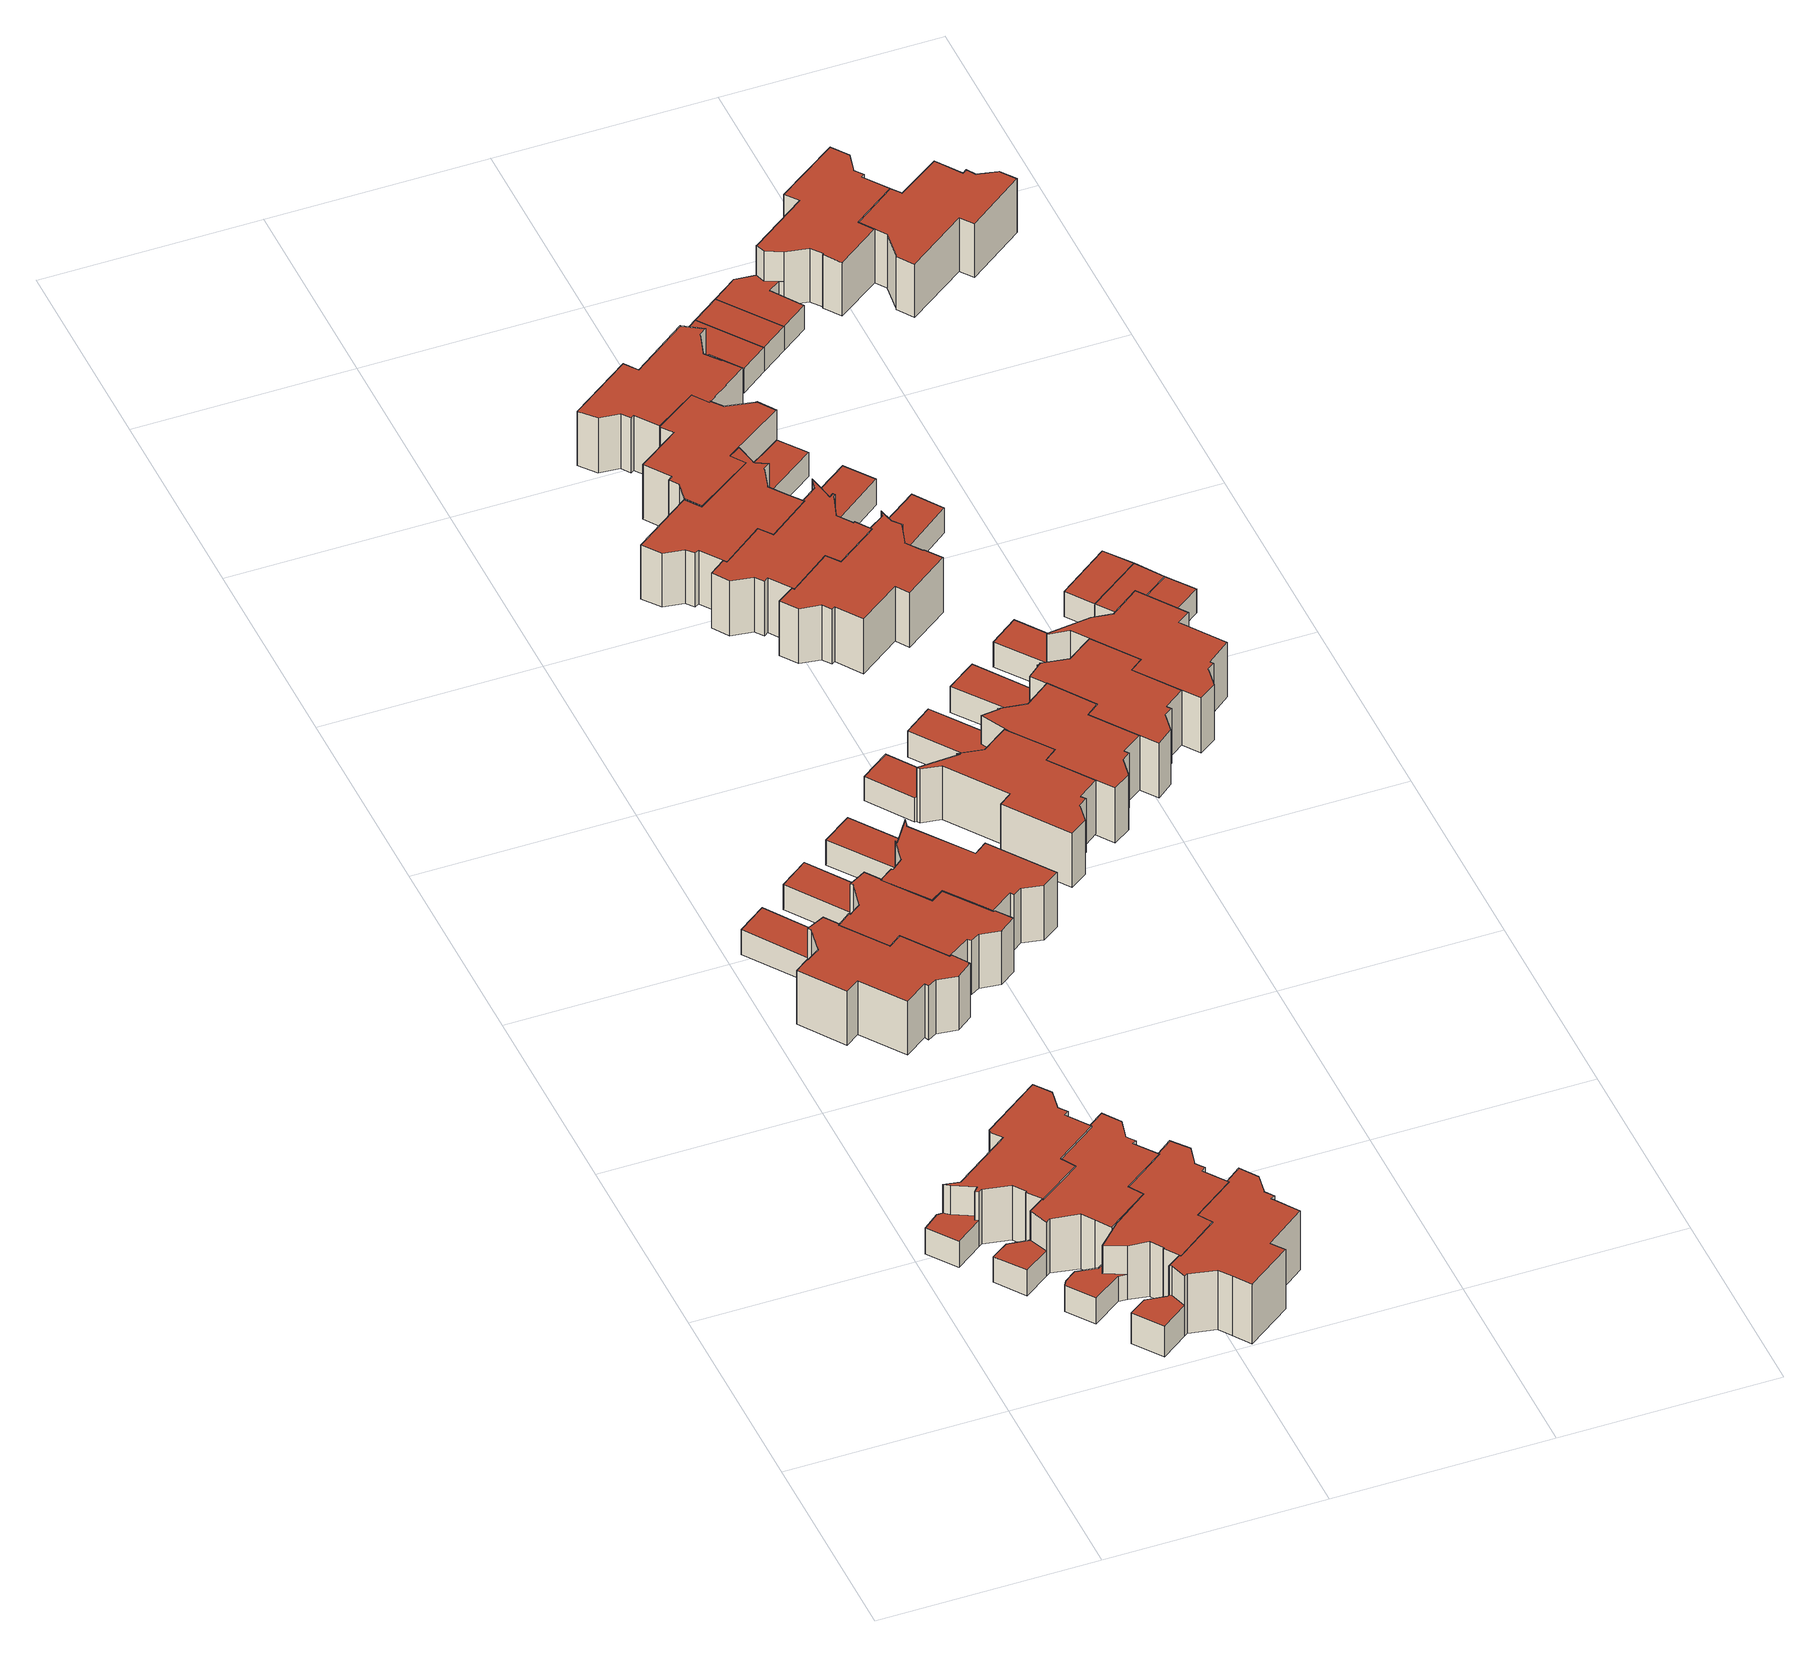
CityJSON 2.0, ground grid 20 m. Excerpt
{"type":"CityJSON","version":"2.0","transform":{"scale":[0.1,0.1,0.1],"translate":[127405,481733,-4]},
"CityObjects":{
"building1":{"type":"Building","attributes":{"b3_dak_type":"multiple horizontal","b3_h_dak_50p":2.95,"b3_h_dak_70p":2.96,"b3_h_dak_max":3.87,"b3_h_dak_min":-0.23,"b3_h_maaiveld":-2.85,"b3_kas_warenhuis":false,"b3_mutatie_ahn3_ahn4":false,"b3_reconstructie_onvolledig":false,"b3_rmse_lod12":1.06,"b3_rmse_lod13":0.112,"b3_rmse_lod22":0.112,"b3_val3dity_lod12":"[]","b3_val3dity_lod13":"[]","b3_val3dity_lod22":"[]","b3_volume_lod12":508.77,"b3_volume_lod13":480.36,"b3_volume_lod22":480.22,"geconstateerd":false,"oorspronkelijkbouwjaar":1978,"status":"Pand in gebruik"},"children":["building1-1"]},
"building1-1":{"type":"BuildingPart","parents":["building1"],"geometry":[{"type":"Solid","lod":"2.2","boundaries":[[[[0,1,2,3,4,5,6,7,8,9,10,11,12,13,14,15,16,17,18,19,20,21,22]],[[23,10,9,24]],[[25,26,16,15,27]],[[27,15,14,28]],[[29,6,5,30]],[[31,7,6,29]],[[28,14,13,32]],[[32,13,12,33]],[[33,12,11,34]],[[35,36,26,25]],[[34,11,10,23]],[[37,8,7,31]],[[24,9,8,37]],[[38,4,3,39]],[[30,5,4,38]],[[40,18,17,41]],[[42,21,20,43,44]],[[44,43,45,46]],[[47,19,18,40]],[[41,17,16,26]],[[43,20,19,47]],[[39,3,2,48]],[[49,0,22,50]],[[50,22,21,42]],[[48,2,1,51]],[[51,1,0,49]],[[52,53,36,35]],[[46,45,53,52]],[[53,45,43,47,40,41,26,36]],[[46,52,35,25,27,28,32,33,34,23,24,37,31,29,30,38,39,48,51,49,50,42,44]]]],"semantics":{"surfaces":[{"type":"GroundSurface"},{"type":"WallSurface","on_footprint_edge":true},{"type":"WallSurface","on_footprint_edge":false},{"type":"RoofSurface"}],"values":[[0,1,1,1,1,1,1,1,1,2,1,1,1,1,1,1,1,2,1,1,1,1,1,1,1,1,2,2,3,3]]}}]},
"building2":{"type":"Building","attributes":{"b3_dak_type":"multiple horizontal","b3_h_dak_50p":2.94,"b3_h_dak_70p":2.95,"b3_h_dak_max":3.86,"b3_h_dak_min":-0.25,"b3_h_maaiveld":-2.88,"b3_kas_warenhuis":false,"b3_mutatie_ahn3_ahn4":false,"b3_reconstructie_onvolledig":false,"b3_rmse_lod12":1.03,"b3_rmse_lod13":0.111,"b3_rmse_lod22":0.111,"b3_val3dity_lod12":"[]","b3_val3dity_lod13":"[]","b3_val3dity_lod22":"[]","b3_volume_lod12":493.29,"b3_volume_lod13":463.7,"b3_volume_lod22":463.24,"geconstateerd":false,"oorspronkelijkbouwjaar":1978,"status":"Pand in gebruik"},"children":["building2-1"]},
"building2-1":{"type":"BuildingPart","parents":["building2"],"geometry":[{"type":"Solid","lod":"2.2","boundaries":[[[[54,55,56,57,58,59,60,11,10,9,8,61,62,63,64,65,66,67,68,69,70,71,72,73]],[[74,69,68,75]],[[76,77,54,73,78]],[[78,73,72,79]],[[80,58,57,81]],[[82,65,64,83]],[[84,66,65,82]],[[79,72,71,85]],[[85,71,70,86]],[[86,70,69,74]],[[87,8,9,88]],[[89,61,8,87]],[[90,67,66,84]],[[75,68,67,90]],[[91,60,59,92,93]],[[94,62,61,89]],[[83,64,63,95]],[[95,63,62,94]],[[88,9,10,96]],[[96,10,11,97]],[[81,57,56,98]],[[98,56,55,99]],[[97,11,60,91]],[[92,59,58,80]],[[99,55,54,77]],[[93,92,77,76]],[[77,92,80,81,98,99]],[[93,76,78,79,85,86,74,75,90,84,82,83,95,94,89,87,88,96,97,91]]]],"semantics":{"surfaces":[{"type":"GroundSurface"},{"type":"WallSurface","on_footprint_edge":true},{"type":"WallSurface","on_footprint_edge":false},{"type":"RoofSurface"}],"values":[[0,1,1,1,1,1,1,1,1,1,1,1,1,1,1,1,1,1,1,1,1,1,1,1,1,2,3,3]]}}]},
"building3":{"type":"Building","attributes":{"b3_dak_type":"multiple horizontal","b3_h_dak_50p":2.94,"b3_h_dak_70p":2.96,"b3_h_dak_max":3.9,"b3_h_dak_min":-0.2,"b3_h_maaiveld":-2.87,"b3_kas_warenhuis":false,"b3_mutatie_ahn3_ahn4":false,"b3_reconstructie_onvolledig":false,"b3_rmse_lod12":1.04,"b3_rmse_lod13":0.114,"b3_rmse_lod22":0.113,"b3_val3dity_lod12":"[]","b3_val3dity_lod13":"[]","b3_val3dity_lod22":"[]","b3_volume_lod12":497.95,"b3_volume_lod13":465.53,"b3_volume_lod22":465.27,"geconstateerd":false,"oorspronkelijkbouwjaar":1978,"status":"Pand in gebruik"},"children":["building3-1"]},
"building3-1":{"type":"BuildingPart","parents":["building3"],"geometry":[{"type":"Solid","lod":"2.2","boundaries":[[[[100,101,102,103,104,105,106,107,108,109,110,111,112,113,114,115,116,117,118,119,120,70,121,69,68,67]],[[122,108,107,123]],[[124,125,113,112,126]],[[127,119,118,128]],[[129,104,103,130]],[[131,105,104,129]],[[126,112,111,132]],[[132,111,110,133]],[[133,110,109,134]],[[134,109,108,122]],[[130,103,102,135]],[[136,106,105,131]],[[123,107,106,136]],[[137,120,119,127]],[[138,70,120,137]],[[139,101,100,140]],[[140,100,67,90]],[[135,102,101,139]],[[90,67,68,141]],[[141,68,69,142]],[[142,69,121,143,144]],[[128,118,117,145]],[[143,121,70,138]],[[144,143,146,147]],[[147,146,125,124]],[[148,116,115,149]],[[145,117,116,148]],[[149,115,114,150]],[[150,114,113,125]],[[147,124,126,132,133,134,122,123,136,131,129,130,135,139,140,90,141,142,144]],[[150,125,146,143,138,137,127,128,145,148,149]]]],"semantics":{"surfaces":[{"type":"GroundSurface"},{"type":"WallSurface","on_footprint_edge":true},{"type":"WallSurface","on_footprint_edge":false},{"type":"RoofSurface"}],"values":[[0,1,1,1,1,1,1,1,1,1,1,1,1,1,1,1,1,1,1,1,1,1,1,2,2,1,1,1,1,3,3]]}}]},
"building4":{"type":"Building","attributes":{"b3_dak_type":"multiple horizontal","b3_h_dak_50p":3.01,"b3_h_dak_70p":3.02,"b3_h_dak_max":3.23,"b3_h_dak_min":-0.16,"b3_h_maaiveld":-3.36,"b3_kas_warenhuis":false,"b3_mutatie_ahn3_ahn4":false,"b3_reconstructie_onvolledig":false,"b3_rmse_lod12":1.03,"b3_rmse_lod13":0.0309,"b3_rmse_lod22":0.0296,"b3_val3dity_lod12":"[]","b3_val3dity_lod13":"[]","b3_val3dity_lod22":"[]","b3_volume_lod12":557.04,"b3_volume_lod13":526.97,"b3_volume_lod22":526.44,"geconstateerd":false,"oorspronkelijkbouwjaar":1978,"status":"Pand in gebruik"},"children":["building4-1"]},
"building4-1":{"type":"BuildingPart","parents":["building4"],"geometry":[{"type":"Solid","lod":"2.2","boundaries":[[[[151,152,153,154,155,156,157,158,159,160,161,162,163,164,165,166,167,168,169,170,171,172,173,174]],[[175,176,172,171,177]],[[177,171,170,178]],[[179,152,151,180]],[[181,163,162,182]],[[183,164,163,181]],[[178,170,169,184]],[[184,169,168,185]],[[186,167,166,187]],[[185,168,167,186]],[[182,162,161,188]],[[189,165,164,183]],[[187,166,165,189]],[[190,154,153,191,192]],[[193,160,159,194]],[[194,159,158,136]],[[188,161,160,193]],[[136,158,157,123]],[[123,157,156,122]],[[122,156,155,134]],[[180,151,174,195]],[[195,174,173,196]],[[134,155,154,190]],[[191,153,152,179]],[[192,191,197,198]],[[196,173,172,176]],[[198,197,176,175]],[[198,175,177,178,184,185,186,187,189,183,181,182,188,193,194,136,123,122,134,190,192]],[[176,197,191,179,180,195,196]]]],"semantics":{"surfaces":[{"type":"GroundSurface"},{"type":"WallSurface","on_footprint_edge":true},{"type":"WallSurface","on_footprint_edge":false},{"type":"RoofSurface"}],"values":[[0,1,1,1,1,1,1,1,1,1,1,1,1,1,1,1,1,1,1,1,1,1,1,1,2,1,2,3,3]]}}]},
"building5":{"type":"Building","attributes":{"b3_dak_type":"multiple horizontal","b3_h_dak_50p":2.96,"b3_h_dak_70p":2.98,"b3_h_dak_max":3.89,"b3_h_dak_min":-0.31,"b3_h_maaiveld":-2.83,"b3_kas_warenhuis":false,"b3_mutatie_ahn3_ahn4":false,"b3_reconstructie_onvolledig":false,"b3_rmse_lod12":1.5,"b3_rmse_lod13":0.111,"b3_rmse_lod22":0.111,"b3_val3dity_lod12":"[]","b3_val3dity_lod13":"[]","b3_val3dity_lod22":"[]","b3_volume_lod12":550.15,"b3_volume_lod13":486.64,"b3_volume_lod22":485.72,"geconstateerd":false,"oorspronkelijkbouwjaar":1978,"status":"Pand in gebruik"},"children":["building5-1"]},
"building5-1":{"type":"BuildingPart","parents":["building5"],"geometry":[{"type":"Solid","lod":"2.2","boundaries":[[[[199,200,201,202,203,204,205,206,207,208,209,210,211,212,213,214,215,216,217,218,219,220,221,222,223,224,225]],[[226,200,199,227]],[[228,201,200,226]],[[229,230,210,209,231]],[[231,209,208,232]],[[233,213,212,234]],[[234,212,211,235]],[[236,204,203,237]],[[232,208,207,238]],[[238,207,206,239]],[[239,206,205,240]],[[240,205,204,236]],[[227,199,225,241]],[[242,202,201,228]],[[237,203,202,242]],[[243,216,215,244,245]],[[241,225,224,246]],[[246,224,223,247]],[[248,222,221,249]],[[250,220,219,251]],[[251,219,218,252]],[[249,221,220,250]],[[252,218,217,253]],[[254,214,213,233]],[[253,217,216,243]],[[244,215,214,254]],[[235,211,210,230]],[[247,223,222,248]],[[245,244,230,229]],[[230,244,254,233,234,235]],[[245,229,231,232,238,239,240,236,237,242,228,226,227,241,246,247,248,249,250,251,252,253,243]]]],"semantics":{"surfaces":[{"type":"GroundSurface"},{"type":"WallSurface","on_footprint_edge":true},{"type":"WallSurface","on_footprint_edge":false},{"type":"RoofSurface"}],"values":[[0,1,1,1,1,1,1,1,1,1,1,1,1,1,1,1,1,1,1,1,1,1,1,1,1,1,1,1,2,3,3]]}}]},
"building6":{"type":"Building","attributes":{"b3_dak_type":"multiple horizontal","b3_h_dak_50p":2.97,"b3_h_dak_70p":2.99,"b3_h_dak_max":3.93,"b3_h_dak_min":-0.15,"b3_h_maaiveld":-2.81,"b3_kas_warenhuis":false,"b3_mutatie_ahn3_ahn4":false,"b3_reconstructie_onvolledig":false,"b3_rmse_lod12":1.39,"b3_rmse_lod13":0.11,"b3_rmse_lod22":0.109,"b3_val3dity_lod12":"[]","b3_val3dity_lod13":"[]","b3_val3dity_lod22":"[]","b3_volume_lod12":549.54,"b3_volume_lod13":488.63,"b3_volume_lod22":487.69,"geconstateerd":false,"oorspronkelijkbouwjaar":1978,"status":"Pand in gebruik"},"children":["building6-1"]},
"building6-1":{"type":"BuildingPart","parents":["building6"],"geometry":[{"type":"Solid","lod":"2.2","boundaries":[[[[255,256,257,258,259,260,261,262,263,264,265,266,220,219,218,217,267,268,269,270,271,272,273,274,275]],[[276,265,264,277]],[[278,266,265,276]],[[279,280,271,270,281]],[[281,270,269,282]],[[283,274,273,284]],[[284,273,272,285]],[[252,218,219,251]],[[282,269,268,286]],[[286,268,267,287]],[[287,267,217,253]],[[253,217,218,252]],[[277,264,263,288]],[[250,220,266,278]],[[251,219,220,250]],[[289,262,261,290]],[[290,261,260,291]],[[288,263,262,289]],[[291,260,259,292]],[[292,259,258,293]],[[293,258,257,294]],[[295,275,274,283]],[[285,272,271,280]],[[296,256,255,297,298]],[[294,257,256,296]],[[297,255,275,295]],[[298,297,280,279]],[[280,297,295,283,284,285]],[[298,279,281,282,286,287,253,252,251,250,278,276,277,288,289,290,291,292,293,294,296]]]],"semantics":{"surfaces":[{"type":"GroundSurface"},{"type":"WallSurface","on_footprint_edge":true},{"type":"WallSurface","on_footprint_edge":false},{"type":"RoofSurface"}],"values":[[0,1,1,1,1,1,1,1,1,1,1,1,1,1,1,1,1,1,1,1,1,1,1,1,1,1,2,3,3]]}}]},
"building7":{"type":"Building","attributes":{"b3_dak_type":"multiple horizontal","b3_h_dak_50p":3.01,"b3_h_dak_70p":3.06,"b3_h_dak_max":3.98,"b3_h_dak_min":-0.26,"b3_h_maaiveld":-2.8,"b3_kas_warenhuis":false,"b3_mutatie_ahn3_ahn4":false,"b3_reconstructie_onvolledig":false,"b3_rmse_lod12":1.43,"b3_rmse_lod13":0.128,"b3_rmse_lod22":0.124,"b3_val3dity_lod12":"[]","b3_val3dity_lod13":"[]","b3_val3dity_lod22":"[]","b3_volume_lod12":576.43,"b3_volume_lod13":513.36,"b3_volume_lod22":509.9,"geconstateerd":false,"oorspronkelijkbouwjaar":1978,"status":"Pand in gebruik"},"children":["building7-1"]},
"building7-1":{"type":"BuildingPart","parents":["building7"],"geometry":[{"type":"Solid","lod":"2.2","boundaries":[[[[299,300,301,302,303,304,305,260,259,258,257,306,307,308,309,310,311,312,313,314,315]],[[316,304,303,317]],[[318,305,304,316]],[[319,320,309,308,321]],[[322,313,312,323]],[[323,312,311,324]],[[325,258,259,326]],[[321,308,307,327]],[[327,307,306,328]],[[328,306,257,294]],[[294,257,258,325]],[[329,300,299,330]],[[331,260,305,318]],[[326,259,260,331]],[[332,302,301,333]],[[317,303,302,332]],[[333,301,300,329]],[[330,299,315,334]],[[335,310,309,320]],[[336,337,320,319]],[[338,314,313,322]],[[324,311,310,335]],[[334,315,314,338,339]],[[339,338,337,336]],[[337,338,322,323,324,335,320]],[[339,336,319,321,327,328,294,325,326,331,318,316,317,332,333,329,330,334]]]],"semantics":{"surfaces":[{"type":"GroundSurface"},{"type":"WallSurface","on_footprint_edge":true},{"type":"WallSurface","on_footprint_edge":false},{"type":"RoofSurface"}],"values":[[0,1,1,1,1,1,1,1,1,1,1,1,1,1,1,1,1,1,1,2,1,1,1,2,3,3]]}}]},
"building8":{"type":"Building","attributes":{"b3_dak_type":"multiple horizontal","b3_h_dak_50p":2.97,"b3_h_dak_70p":2.99,"b3_h_dak_max":4.14,"b3_h_dak_min":-0.32,"b3_h_maaiveld":-2.81,"b3_kas_warenhuis":false,"b3_mutatie_ahn3_ahn4":false,"b3_reconstructie_onvolledig":false,"b3_rmse_lod12":1.45,"b3_rmse_lod13":0.0956,"b3_rmse_lod22":0.0963,"b3_val3dity_lod12":"[]","b3_val3dity_lod13":"[]","b3_val3dity_lod22":"[]","b3_volume_lod12":552.78,"b3_volume_lod13":492.16,"b3_volume_lod22":491.53,"geconstateerd":false,"oorspronkelijkbouwjaar":1978,"status":"Pand in gebruik"},"children":["building8-1"]},
"building8-1":{"type":"BuildingPart","parents":["building8"],"geometry":[{"type":"Solid","lod":"2.2","boundaries":[[[[340,341,342,343,344,345,346,347,348,349,350,351,352,353,354,355,356,357,358,359]],[[360,341,340,361]],[[361,340,359,362]],[[362,359,358,363]],[[363,358,357,364,365]],[[366,355,354,367]],[[368,353,352,369]],[[367,354,353,368]],[[364,357,356,370]],[[365,364,371,372]],[[373,350,349,374]],[[374,349,348,375]],[[376,346,345,377]],[[378,347,346,376]],[[375,348,347,378]],[[379,344,343,380]],[[377,345,344,379]],[[381,342,341,360]],[[380,343,342,381]],[[370,356,355,366]],[[382,369,352,351,383]],[[383,351,350,373]],[[372,371,369,382]],[[369,371,364,370,366,367,368]],[[372,382,383,373,374,375,378,376,377,379,380,381,360,361,362,363,365]]]],"semantics":{"surfaces":[{"type":"GroundSurface"},{"type":"WallSurface","on_footprint_edge":true},{"type":"WallSurface","on_footprint_edge":false},{"type":"RoofSurface"}],"values":[[0,1,1,1,1,1,1,1,1,2,1,1,1,1,1,1,1,1,1,1,1,1,2,3,3]]}}]},
"building9":{"type":"Building","attributes":{"b3_dak_type":"multiple horizontal","b3_h_dak_50p":2.97,"b3_h_dak_70p":2.99,"b3_h_dak_max":4,"b3_h_dak_min":-0.34,"b3_h_maaiveld":-2.84,"b3_kas_warenhuis":false,"b3_mutatie_ahn3_ahn4":false,"b3_reconstructie_onvolledig":false,"b3_rmse_lod12":1.43,"b3_rmse_lod13":0.118,"b3_rmse_lod22":0.118,"b3_val3dity_lod12":"[]","b3_val3dity_lod13":"[]","b3_val3dity_lod22":"[]","b3_volume_lod12":568.82,"b3_volume_lod13":509.53,"b3_volume_lod22":509.28,"geconstateerd":false,"oorspronkelijkbouwjaar":1978,"status":"Pand in gebruik"},"children":["building9-1"]},
"building9-1":{"type":"BuildingPart","parents":["building9"],"geometry":[{"type":"Solid","lod":"2.2","boundaries":[[[[384,385,386,387,388,389,390,391,392,393,394,395,396,397,398,399,400,401,402,403]],[[404,385,384,405]],[[406,388,387,407]],[[408,386,385,404,409]],[[409,404,410,411]],[[405,384,403,412]],[[413,400,399,414]],[[415,401,400,413]],[[407,387,386,408]],[[414,399,398,416]],[[417,396,395,418]],[[419,397,396,417]],[[420,421,402,401,415]],[[416,398,397,419]],[[422,394,393,423]],[[418,395,394,422]],[[424,392,391,425]],[[423,393,392,424]],[[426,390,389,427]],[[425,391,390,426]],[[427,389,388,406]],[[412,403,402,421]],[[411,410,421,420]],[[421,410,404,405,412]],[[411,420,415,413,414,416,419,417,418,422,423,424,425,426,427,406,407,408,409]]]],"semantics":{"surfaces":[{"type":"GroundSurface"},{"type":"WallSurface","on_footprint_edge":true},{"type":"WallSurface","on_footprint_edge":false},{"type":"RoofSurface"}],"values":[[0,1,1,1,2,1,1,1,1,1,1,1,1,1,1,1,1,1,1,1,1,1,2,3,3]]}}]},
"building10":{"type":"Building","attributes":{"b3_dak_type":"multiple horizontal","b3_h_dak_50p":2.97,"b3_h_dak_70p":2.99,"b3_h_dak_max":3.91,"b3_h_dak_min":-0.24,"b3_h_maaiveld":-2.86,"b3_kas_warenhuis":false,"b3_mutatie_ahn3_ahn4":false,"b3_reconstructie_onvolledig":false,"b3_rmse_lod12":1.47,"b3_rmse_lod13":0.0912,"b3_rmse_lod22":0.0916,"b3_val3dity_lod12":"[]","b3_val3dity_lod13":"[]","b3_val3dity_lod22":"[]","b3_volume_lod12":562.94,"b3_volume_lod13":499.33,"b3_volume_lod22":498.68,"geconstateerd":false,"oorspronkelijkbouwjaar":1978,"status":"Pand in gebruik"},"children":["building10-1"]},
"building10-1":{"type":"BuildingPart","parents":["building10"],"geometry":[{"type":"Solid","lod":"2.2","boundaries":[[[[428,429,430,431,432,433,434,435,436,437,438,439,440,441,442,443,444,445,446]],[[447,429,428,448]],[[448,428,446,449]],[[450,451,452,453]],[[454,455,451,450]],[[456,443,442,457]],[[457,442,441,458]],[[459,439,438,460]],[[453,452,460,461]],[[462,440,439,459]],[[458,441,440,462]],[[461,460,438,437,361]],[[463,434,433,464]],[[465,435,434,463]],[[360,436,435,465]],[[361,437,436,360]],[[466,432,431,467]],[[464,433,432,466]],[[468,430,429,447]],[[467,431,430,468]],[[449,446,445,469]],[[469,445,444,455,454]],[[455,444,443,456]],[[469,454,450,453,461,361,360,465,463,464,466,467,468,447,448,449]],[[455,456,457,458,462,459,460,452,451]]]],"semantics":{"surfaces":[{"type":"GroundSurface"},{"type":"WallSurface","on_footprint_edge":true},{"type":"WallSurface","on_footprint_edge":false},{"type":"RoofSurface"}],"values":[[0,1,1,2,2,1,1,1,2,1,1,1,1,1,1,1,1,1,1,1,1,1,1,3,3]]}}]},
"building11":{"type":"Building","attributes":{"b3_dak_type":"multiple horizontal","b3_h_dak_50p":2.96,"b3_h_dak_70p":2.98,"b3_h_dak_max":4.12,"b3_h_dak_min":-0.21,"b3_h_maaiveld":-2.87,"b3_kas_warenhuis":false,"b3_mutatie_ahn3_ahn4":false,"b3_reconstructie_onvolledig":false,"b3_rmse_lod12":1.45,"b3_rmse_lod13":0.104,"b3_rmse_lod22":0.105,"b3_val3dity_lod12":"[]","b3_val3dity_lod13":"[]","b3_val3dity_lod22":"[]","b3_volume_lod12":544.85,"b3_volume_lod13":482.38,"b3_volume_lod22":481.88,"geconstateerd":false,"oorspronkelijkbouwjaar":1978,"status":"Pand in gebruik"},"children":["building11-1"]},
"building11-1":{"type":"BuildingPart","parents":["building11"],"geometry":[{"type":"Solid","lod":"2.2","boundaries":[[[[470,471,472,473,474,475,476,477,478,479,480,481,482,483,484,485,486,487,488,489,490,491,492,493,494]],[[495,492,491,496]],[[496,491,490,497]],[[498,471,470,499]],[[500,501,502,503]],[[497,490,489,502]],[[499,470,494,504]],[[504,494,493,505,506]],[[507,487,486,427]],[[508,488,487,507]],[[503,502,489,488,508]],[[427,486,485,426]],[[426,485,484,425]],[[509,480,479,510]],[[425,484,483,424]],[[424,483,482,511]],[[512,481,480,509]],[[511,482,481,512]],[[513,478,477,514]],[[510,479,478,513]],[[515,476,475,516]],[[514,477,476,515]],[[517,474,473,518]],[[516,475,474,517]],[[518,473,472,519]],[[519,472,471,498]],[[505,493,492,495]],[[506,505,520,521]],[[521,520,522,523]],[[523,522,501,500]],[[523,500,503,508,507,427,426,425,424,511,512,509,510,513,514,515,516,517,518,519,498,499,504,506,521]],[[501,522,520,505,495,496,497,502]]]],"semantics":{"surfaces":[{"type":"GroundSurface"},{"type":"WallSurface","on_footprint_edge":true},{"type":"WallSurface","on_footprint_edge":false},{"type":"RoofSurface"}],"values":[[0,1,1,1,2,1,1,1,1,1,1,1,1,1,1,1,1,1,1,1,1,1,1,1,1,1,1,2,2,2,3,3]]}}]},
"building12":{"type":"Building","attributes":{"b3_dak_type":"multiple horizontal","b3_h_dak_50p":3,"b3_h_dak_70p":3.06,"b3_h_dak_max":3.96,"b3_h_dak_min":2.78,"b3_h_maaiveld":-2.82,"b3_kas_warenhuis":false,"b3_mutatie_ahn3_ahn4":false,"b3_reconstructie_onvolledig":false,"b3_rmse_lod12":0.126,"b3_rmse_lod13":0.126,"b3_rmse_lod22":0.121,"b3_val3dity_lod12":"[]","b3_val3dity_lod13":"[]","b3_val3dity_lod22":"[]","b3_volume_lod12":451.17,"b3_volume_lod13":451.17,"b3_volume_lod22":448.85,"geconstateerd":false,"oorspronkelijkbouwjaar":1978,"status":"Pand in gebruik"},"children":["building12-1"]},
"building12-1":{"type":"BuildingPart","parents":["building12"],"geometry":[{"type":"Solid","lod":"2.2","boundaries":[[[[401,400,399,398,524,525,526,527,528,529,530,531,532,533,534,535,403]],[[536,535,534,537]],[[537,534,533,538]],[[539,531,530,540]],[[538,533,532,541]],[[541,532,531,539]],[[540,530,529,542]],[[542,529,528,543]],[[413,400,401,415]],[[543,528,527,544]],[[544,527,526,545]],[[545,526,525,546]],[[546,525,524,547]],[[415,401,403,548]],[[547,524,398,549]],[[549,398,399,550]],[[550,399,400,413]],[[548,403,535,536]],[[548,536,537,538,541,539,540,542,543,544,545,546,547,549,550,413,415]]]],"semantics":{"surfaces":[{"type":"GroundSurface"},{"type":"WallSurface","on_footprint_edge":true},{"type":"RoofSurface"}],"values":[[0,1,1,1,1,1,1,1,1,1,1,1,1,1,1,1,1,1,2]]}}]},
"building13":{"type":"Building","attributes":{"b3_dak_type":"multiple horizontal","b3_h_dak_50p":2.96,"b3_h_dak_70p":2.98,"b3_h_dak_max":3.86,"b3_h_dak_min":-0.28,"b3_h_maaiveld":-2.86,"b3_kas_warenhuis":false,"b3_mutatie_ahn3_ahn4":false,"b3_reconstructie_onvolledig":false,"b3_rmse_lod12":1.46,"b3_rmse_lod13":0.0917,"b3_rmse_lod22":0.0922,"b3_val3dity_lod12":"[]","b3_val3dity_lod13":"[]","b3_val3dity_lod22":"[]","b3_volume_lod12":570.01,"b3_volume_lod13":505.23,"b3_volume_lod22":504.67,"geconstateerd":false,"oorspronkelijkbouwjaar":1978,"status":"Pand in gebruik"},"children":["building13-1"]},
"building13-1":{"type":"BuildingPart","parents":["building13"],"geometry":[{"type":"Solid","lod":"2.2","boundaries":[[[[551,552,553,554,555,556,557,558,559,560,476,475,474,473,561,562,563,564,565,566,567,568,569,570,571]],[[572,566,565,573]],[[573,565,564,574]],[[575,570,569,576]],[[576,569,568,577]],[[577,568,567,578,579]],[[579,578,580,581]],[[581,580,582,583]],[[584,561,473,518]],[[585,562,561,584]],[[583,582,563,562,585]],[[518,473,474,517]],[[517,474,475,516]],[[586,559,558,587]],[[516,475,476,515]],[[515,476,560,588]],[[587,558,557,589]],[[588,560,559,586]],[[590,556,555,591]],[[589,557,556,590]],[[592,554,553,593]],[[591,555,554,592]],[[594,552,551,595]],[[593,553,552,594]],[[595,551,571,596]],[[596,571,570,575]],[[578,567,566,572]],[[574,564,563,582]],[[596,575,576,577,579,581,583,585,584,518,517,516,515,588,586,587,589,590,591,592,593,594,595]],[[574,582,580,578,572,573]]]],"semantics":{"surfaces":[{"type":"GroundSurface"},{"type":"WallSurface","on_footprint_edge":true},{"type":"WallSurface","on_footprint_edge":false},{"type":"RoofSurface"}],"values":[[0,1,1,1,1,1,2,2,1,1,1,1,1,1,1,1,1,1,1,1,1,1,1,1,1,1,1,1,3,3]]}}]},
"building14":{"type":"Building","attributes":{"b3_dak_type":"multiple horizontal","b3_h_dak_50p":2.97,"b3_h_dak_70p":3.02,"b3_h_dak_max":3.98,"b3_h_dak_min":-0.24,"b3_h_maaiveld":-2.76,"b3_kas_warenhuis":false,"b3_mutatie_ahn3_ahn4":false,"b3_reconstructie_onvolledig":false,"b3_rmse_lod12":1.57,"b3_rmse_lod13":0.118,"b3_rmse_lod22":0.115,"b3_val3dity_lod12":"[]","b3_val3dity_lod13":"[]","b3_val3dity_lod22":"[]","b3_volume_lod12":587.34,"b3_volume_lod13":517.32,"b3_volume_lod22":514.85,"geconstateerd":false,"oorspronkelijkbouwjaar":1978,"status":"Pand in gebruik"},"children":["building14-1"]},
"building14-1":{"type":"BuildingPart","parents":["building14"],"geometry":[{"type":"Solid","lod":"2.2","boundaries":[[[[597,598,599,600,601,602,603,604,605,606,607,608,609,610,611,612,531,530,529,613,614,615]],[[616,603,602,617]],[[618,609,608,619]],[[620,600,599,621]],[[622,598,597,623]],[[623,597,615,624]],[[625,626,627,628]],[[619,608,607,626,625]],[[629,606,605,630]],[[626,607,606,629]],[[630,605,604,631]],[[632,611,610,633]],[[634,612,611,632]],[[631,604,603,616]],[[628,627,601,600,620]],[[617,602,601,627]],[[621,599,598,622]],[[624,615,614,635]],[[635,614,613,636]],[[636,613,529,637]],[[637,529,530,540]],[[539,531,612,634]],[[633,610,609,618]],[[540,530,531,539]],[[617,627,626,629,630,631,616]],[[540,539,634,632,633,618,619,625,628,620,621,622,623,624,635,636,637]]]],"semantics":{"surfaces":[{"type":"GroundSurface"},{"type":"WallSurface","on_footprint_edge":true},{"type":"WallSurface","on_footprint_edge":false},{"type":"RoofSurface"}],"values":[[0,1,1,1,1,1,2,1,1,1,1,1,1,1,1,1,1,1,1,1,1,1,1,1,3,3]]}}]},
"building15":{"type":"Building","attributes":{"b3_dak_type":"multiple horizontal","b3_h_dak_50p":2.96,"b3_h_dak_70p":2.98,"b3_h_dak_max":4.03,"b3_h_dak_min":-0.19,"b3_h_maaiveld":-2.88,"b3_kas_warenhuis":false,"b3_mutatie_ahn3_ahn4":false,"b3_reconstructie_onvolledig":false,"b3_rmse_lod12":1.42,"b3_rmse_lod13":0.0956,"b3_rmse_lod22":0.0952,"b3_val3dity_lod12":"[]","b3_val3dity_lod13":"[]","b3_val3dity_lod22":"[]","b3_volume_lod12":558.91,"b3_volume_lod13":495.69,"b3_volume_lod22":494.88,"geconstateerd":false,"oorspronkelijkbouwjaar":1978,"status":"Pand in gebruik"},"children":["building15-1"]},
"building15-1":{"type":"BuildingPart","parents":["building15"],"geometry":[{"type":"Solid","lod":"2.2","boundaries":[[[[638,639,640,641,642,643,644,645,429,428,646,647,648,649,650,651,652,653,654]],[[655,639,638,656]],[[656,638,654,657]],[[658,650,649,659]],[[659,649,648,660]],[[661,662,663,664]],[[665,647,646,663]],[[666,667,662,661]],[[664,663,646,428,448]],[[448,428,429,447]],[[657,654,653,668]],[[668,653,652,669]],[[670,644,643,671]],[[672,645,644,670]],[[447,429,645,672]],[[673,642,641,674]],[[671,643,642,673]],[[675,640,639,655]],[[674,641,640,675]],[[676,651,650,658]],[[669,652,651,676,677]],[[660,648,647,665]],[[677,676,678,679]],[[679,678,667,666]],[[667,678,676,658,659,660,665,663,662]],[[679,666,661,664,448,447,672,670,671,673,674,675,655,656,657,668,669,677]]]],"semantics":{"surfaces":[{"type":"GroundSurface"},{"type":"WallSurface","on_footprint_edge":true},{"type":"WallSurface","on_footprint_edge":false},{"type":"RoofSurface"}],"values":[[0,1,1,1,1,2,1,2,1,1,1,1,1,1,1,1,1,1,1,1,1,1,2,2,3,3]]}}]},
"building16":{"type":"Building","attributes":{"b3_dak_type":"multiple horizontal","b3_h_dak_50p":2.96,"b3_h_dak_70p":2.98,"b3_h_dak_max":4.1,"b3_h_dak_min":-0.39,"b3_h_maaiveld":-2.9,"b3_kas_warenhuis":false,"b3_mutatie_ahn3_ahn4":false,"b3_reconstructie_onvolledig":false,"b3_rmse_lod12":1.49,"b3_rmse_lod13":0.311,"b3_rmse_lod22":0.311,"b3_val3dity_lod12":"[]","b3_val3dity_lod13":"[]","b3_val3dity_lod22":"[]","b3_volume_lod12":587.12,"b3_volume_lod13":526.29,"b3_volume_lod22":525.91,"geconstateerd":false,"oorspronkelijkbouwjaar":1978,"status":"Pand in gebruik"},"children":["building16-1"]},
"building16-1":{"type":"BuildingPart","parents":["building16"],"geometry":[{"type":"Solid","lod":"2.2","boundaries":[[[[680,681,682,683,684,685,686,687,639,638,688,689,690,691,692,693,694,695,696]],[[697,681,680,698]],[[698,680,696,699]],[[699,696,695,700]],[[700,695,694,701,702]],[[703,693,692,704]],[[705,689,688,706]],[[707,708,690,689,705]],[[704,692,691,709]],[[706,688,638,656]],[[656,638,639,655]],[[710,686,685,711]],[[712,687,686,710]],[[655,639,687,712]],[[713,684,683,714]],[[711,685,684,713]],[[715,682,681,697]],[[714,683,682,715]],[[701,694,693,703]],[[709,691,690,708]],[[702,701,708,707]],[[708,701,703,704,709]],[[702,707,705,706,656,655,712,710,711,713,714,715,697,698,699,700]]]],"semantics":{"surfaces":[{"type":"GroundSurface"},{"type":"WallSurface","on_footprint_edge":true},{"type":"WallSurface","on_footprint_edge":false},{"type":"RoofSurface"}],"values":[[0,1,1,1,1,1,1,1,1,1,1,1,1,1,1,1,1,1,1,1,2,3,3]]}}]},
"building17":{"type":"Building","attributes":{"b3_dak_type":"multiple horizontal","b3_h_dak_50p":-0.19,"b3_h_dak_70p":-0.17,"b3_h_dak_max":-0.01,"b3_h_dak_min":-0.28,"b3_h_maaiveld":-2.77,"b3_kas_warenhuis":false,"b3_mutatie_ahn3_ahn4":false,"b3_reconstructie_onvolledig":false,"b3_rmse_lod12":0.0328,"b3_rmse_lod13":0.0328,"b3_rmse_lod22":0.0314,"b3_val3dity_lod12":"[]","b3_val3dity_lod13":"[]","b3_val3dity_lod22":"[]","b3_volume_lod12":52.55,"b3_volume_lod13":52.55,"b3_volume_lod22":52.39,"geconstateerd":false,"oorspronkelijkbouwjaar":1978,"status":"Pand in gebruik"},"children":["building17-1"]},
"building17-1":{"type":"BuildingPart","parents":["building17"],"geometry":[{"type":"Solid","lod":"2.2","boundaries":[[[[716,604,603,717]],[[631,604,716,718]],[[718,716,717,719]],[[616,603,604,631]],[[719,717,603,616]],[[719,616,631,718]]]],"semantics":{"surfaces":[{"type":"GroundSurface"},{"type":"WallSurface","on_footprint_edge":true},{"type":"RoofSurface"}],"values":[[0,1,1,1,1,2]]}}]},
"building18":{"type":"Building","attributes":{"b3_dak_type":"multiple horizontal","b3_h_dak_50p":-0.16,"b3_h_dak_70p":-0.15,"b3_h_dak_max":-0.04,"b3_h_dak_min":-0.21,"b3_h_maaiveld":-2.91,"b3_kas_warenhuis":false,"b3_mutatie_ahn3_ahn4":false,"b3_reconstructie_onvolledig":false,"b3_rmse_lod12":0.0309,"b3_rmse_lod13":0.0309,"b3_rmse_lod22":0.0306,"b3_val3dity_lod12":"[]","b3_val3dity_lod13":"[]","b3_val3dity_lod22":"[]","b3_volume_lod12":49.18,"b3_volume_lod13":49.18,"b3_volume_lod22":49.13,"geconstateerd":false,"oorspronkelijkbouwjaar":1978,"status":"Pand in gebruik"},"children":["building18-1"]},
"building18-1":{"type":"BuildingPart","parents":["building18"],"geometry":[{"type":"Solid","lod":"2.2","boundaries":[[[[720,721,722,723]],[[724,721,720,725]],[[725,720,723,726]],[[727,722,721,724]],[[726,723,722,727]],[[726,727,724,725]]]],"semantics":{"surfaces":[{"type":"GroundSurface"},{"type":"WallSurface","on_footprint_edge":true},{"type":"RoofSurface"}],"values":[[0,1,1,1,1,2]]}}]},
"building19":{"type":"Building","attributes":{"b3_dak_type":"multiple horizontal","b3_h_dak_50p":-0.19,"b3_h_dak_70p":-0.17,"b3_h_dak_max":-0.04,"b3_h_dak_min":-0.24,"b3_h_maaiveld":-2.84,"b3_kas_warenhuis":false,"b3_mutatie_ahn3_ahn4":false,"b3_reconstructie_onvolledig":false,"b3_rmse_lod12":0.0307,"b3_rmse_lod13":0.0307,"b3_rmse_lod22":0.0301,"b3_val3dity_lod12":"[]","b3_val3dity_lod13":"[]","b3_val3dity_lod22":"[]","b3_volume_lod12":47.5,"b3_volume_lod13":47.5,"b3_volume_lod22":47.45,"geconstateerd":false,"oorspronkelijkbouwjaar":1978,"status":"Pand in gebruik"},"children":["building19-1"]},
"building19-1":{"type":"BuildingPart","parents":["building19"],"geometry":[{"type":"Solid","lod":"2.2","boundaries":[[[[728,729,730,731]],[[732,729,728,726]],[[733,730,729,732]],[[726,728,731,725]],[[725,731,730,733]],[[725,733,732,726]]]],"semantics":{"surfaces":[{"type":"GroundSurface"},{"type":"WallSurface","on_footprint_edge":true},{"type":"RoofSurface"}],"values":[[0,1,1,1,1,2]]}}]},
"building20":{"type":"Building","attributes":{"b3_dak_type":"multiple horizontal","b3_h_dak_50p":-0.19,"b3_h_dak_70p":-0.19,"b3_h_dak_max":-0.05,"b3_h_dak_min":-0.25,"b3_h_maaiveld":-2.83,"b3_kas_warenhuis":false,"b3_mutatie_ahn3_ahn4":false,"b3_reconstructie_onvolledig":false,"b3_rmse_lod12":0.0294,"b3_rmse_lod13":0.0294,"b3_rmse_lod22":0.0285,"b3_val3dity_lod12":"[]","b3_val3dity_lod13":"[]","b3_val3dity_lod22":"[]","b3_volume_lod12":47.52,"b3_volume_lod13":47.52,"b3_volume_lod22":47.45,"geconstateerd":false,"oorspronkelijkbouwjaar":1978,"status":"Pand in gebruik"},"children":["building20-1"]},
"building20-1":{"type":"BuildingPart","parents":["building20"],"geometry":[{"type":"Solid","lod":"2.2","boundaries":[[[[729,734,735,730]],[[736,734,729,732]],[[737,735,734,736]],[[732,729,730,733]],[[733,730,735,737]],[[733,737,736,732]]]],"semantics":{"surfaces":[{"type":"GroundSurface"},{"type":"WallSurface","on_footprint_edge":true},{"type":"RoofSurface"}],"values":[[0,1,1,1,1,2]]}}]},
"building21":{"type":"Building","attributes":{"b3_dak_type":"multiple horizontal","b3_h_dak_50p":2.96,"b3_h_dak_70p":2.98,"b3_h_dak_max":3.98,"b3_h_dak_min":-0.29,"b3_h_maaiveld":-2.76,"b3_kas_warenhuis":false,"b3_mutatie_ahn3_ahn4":false,"b3_reconstructie_onvolledig":false,"b3_rmse_lod12":1.54,"b3_rmse_lod13":0.111,"b3_rmse_lod22":0.11,"b3_val3dity_lod12":"[]","b3_val3dity_lod13":"[]","b3_val3dity_lod22":"[]","b3_volume_lod12":589.32,"b3_volume_lod13":516.84,"b3_volume_lod22":515.81,"geconstateerd":false,"oorspronkelijkbouwjaar":1978,"status":"Pand in gebruik"},"children":["building21-1"]},
"building21-1":{"type":"BuildingPart","parents":["building21"],"geometry":[{"type":"Solid","lod":"2.2","boundaries":[[[[717,738,739,740,741,742,743,744,745,746,747,748,749,750,751,752,753,754,755,756,757,758,716]],[[759,760,755,754,761]],[[762,738,717,719]],[[763,746,745,764]],[[765,747,746,763]],[[761,754,753,766]],[[766,753,752,767]],[[767,752,751,768]],[[769,758,757,770]],[[771,750,749,772]],[[768,751,750,771]],[[773,742,741,774]],[[775,748,747,765]],[[772,749,748,775]],[[776,744,743,777]],[[764,745,744,776]],[[777,743,742,773]],[[774,741,740,778]],[[779,739,738,762]],[[719,717,716,718]],[[718,716,758,769]],[[778,740,739,779,780]],[[780,779,781,782]],[[770,757,756,783]],[[783,756,755,760]],[[782,781,760,759]],[[760,781,779,762,719,718,769,770,783]],[[782,759,761,766,767,768,771,772,775,765,763,764,776,777,773,774,778,780]]]],"semantics":{"surfaces":[{"type":"GroundSurface"},{"type":"WallSurface","on_footprint_edge":true},{"type":"WallSurface","on_footprint_edge":false},{"type":"RoofSurface"}],"values":[[0,1,1,1,1,1,1,1,1,1,1,1,1,1,1,1,1,1,1,1,1,1,2,1,1,2,3,3]]}}]},
"building22":{"type":"Building","attributes":{"b3_dak_type":"multiple horizontal","b3_h_dak_50p":2.97,"b3_h_dak_70p":2.98,"b3_h_dak_max":3.84,"b3_h_dak_min":2.85,"b3_h_maaiveld":-2.83,"b3_kas_warenhuis":false,"b3_mutatie_ahn3_ahn4":false,"b3_reconstructie_onvolledig":false,"b3_rmse_lod12":0.0991,"b3_rmse_lod13":0.0991,"b3_rmse_lod22":0.0975,"b3_val3dity_lod12":"[]","b3_val3dity_lod13":"[]","b3_val3dity_lod22":"[]","b3_volume_lod12":442.91,"b3_volume_lod13":442.91,"b3_volume_lod22":442.12,"geconstateerd":false,"oorspronkelijkbouwjaar":1978,"status":"Pand in gebruik"},"children":["building22-1"]},
"building22-1":{"type":"BuildingPart","parents":["building22"],"geometry":[{"type":"Solid","lod":"2.2","boundaries":[[[[749,748,784,785,786,787,788,789,790,791,792,793,794,795,796]],[[772,749,796,797]],[[798,795,794,799]],[[797,796,795,798]],[[799,794,793,800]],[[801,790,789,802]],[[802,789,788,803]],[[800,793,792,804]],[[805,791,790,801]],[[804,792,791,805]],[[803,788,787,806]],[[806,787,786,807]],[[807,786,785,808]],[[808,785,784,809]],[[809,784,748,775]],[[775,748,749,772]],[[775,772,797,798,799,800,804,805,801,802,803,806,807,808,809]]]],"semantics":{"surfaces":[{"type":"GroundSurface"},{"type":"WallSurface","on_footprint_edge":true},{"type":"RoofSurface"}],"values":[[0,1,1,1,1,1,1,1,1,1,1,1,1,1,1,1,2]]}}]}
},
"vertices":[
[89,258,11],[90,259,11],[90,261,11],[144,300,11],[155,285,11],[152,266,11],[158,258,11],[154,255,11],[169,234,11],[130,206,11],[138,193,11],[98,165,11],[88,178,11],[89,179,11],[81,190,11],[56,195,11],[53,193,11],[28,175,11],[9,201,11],[24,213,11],[29,213,11],[44,210,11],[97,248,11],[138,193,70],[130,206,70],[53,193,70],[53,193,39],[56,195,70],[81,190,70],[158,258,70],[152,266,70],[154,255,70],[89,179,70],[88,178,70],[98,165,70],[50,195,70],[50,195,39],[169,234,70],[155,285,70],[144,300,70],[9,201,39],[28,175,39],[44,210,70],[29,213,39],[29,213,70],[34,209,39],[34,209,70],[24,213,39],[90,261,70],[89,258,70],[97,248,70],[90,259,70],[54,199,70],[54,199,39],
[90,138,11],[66,121,11],[47,148,11],[63,159,11],[82,156,11],[83,156,11],[97,166,11],[168,236,11],[183,247,11],[194,231,11],[190,212,11],[196,204,11],[192,202,11],[207,181,11],[168,153,11],[176,140,11],[136,111,11],[127,125,11],[119,136,11],[94,141,11],[176,140,70],[168,153,70],[90,138,69],[90,138,38],[94,141,69],[119,136,70],[82,156,38],[63,159,38],[196,204,69],[190,212,69],[192,202,69],[127,125,70],[136,111,70],[169,234,69],[130,206,69],[168,236,69],[207,181,70],[97,166,69],[83,156,38],[83,156,69],[183,247,69],[194,231,69],[138,193,69],[98,165,69],[47,148,38],[66,121,39],
[206,182,11],[221,193,11],[233,178,11],[229,159,11],[235,151,11],[231,148,11],[246,127,11],[207,99,11],[215,86,11],[175,57,11],[165,71,11],[166,71,11],[158,83,11],[140,86,11],[132,87,11],[105,68,11],[87,92,11],[90,97,11],[101,105,11],[121,102,11],[135,112,11],[142,115,11],[215,86,70],[207,99,70],[140,86,69],[140,86,38],[158,83,70],[121,102,39],[101,105,39],[235,151,70],[229,159,70],[231,148,70],[166,71,70],[165,71,70],[175,57,70],[233,178,70],[246,127,70],[135,112,38],[136,111,38],[221,193,70],[206,182,70],[168,153,69],[176,140,69],[142,115,38],[142,115,69],[90,97,39],[121,94,39],[121,94,69],[87,92,39],[105,68,39],[132,87,38],
[140,51,6],[160,48,6],[161,49,6],[174,58,6],[175,57,6],[215,86,6],[207,99,6],[246,127,6],[245,129,6],[260,140,6],[271,124,6],[268,105,6],[274,97,6],[270,95,6],[286,72,6],[248,44,6],[257,32,6],[215,2,6],[204,18,6],[196,29,6],[171,34,6],[168,32,6],[143,14,6],[124,40,6],[168,32,70],[168,32,39],[171,34,70],[196,29,70],[160,48,39],[140,51,39],[274,97,70],[268,105,70],[270,95,70],[204,18,70],[215,2,70],[257,32,70],[248,44,70],[271,124,70],[286,72,70],[174,58,70],[161,49,39],[161,49,70],[260,140,70],[245,129,70],[124,40,39],[143,14,39],[163,48,39],[163,48,70],
[120,450,12],[112,445,12],[110,449,12],[89,434,12],[61,473,12],[48,464,12],[20,504,12],[33,513,12],[34,513,12],[46,521,12],[50,546,12],[48,549,12],[11,601,12],[37,620,12],[67,578,12],[64,559,12],[65,557,12],[74,544,12],[73,543,12],[102,503,12],[114,512,12],[142,473,12],[144,474,12],[154,459,12],[153,459,12],[154,458,12],[139,447,12],[112,445,70],[120,450,70],[110,449,70],[48,549,70],[48,549,38],[50,546,70],[46,521,70],[67,578,38],[37,620,39],[11,601,39],[48,464,70],[61,473,70],[34,513,70],[33,513,70],[20,504,70],[139,447,70],[89,434,70],[74,544,70],[65,557,38],[65,557,70],[154,458,70],[153,459,70],[154,459,70],[144,474,70],[142,473,70],[114,512,70],[102,503,70],[73,543,70],[64,559,38],
[117,596,12],[127,582,12],[126,582,12],[155,542,12],[167,550,12],[196,511,12],[197,512,12],[208,497,12],[193,486,12],[174,489,12],[166,484,12],[163,487,12],[86,553,12],[87,552,12],[98,560,12],[103,585,12],[101,587,12],[64,640,12],[90,659,12],[120,616,12],[117,597,12],[166,484,70],[174,489,70],[163,487,70],[101,587,70],[101,587,39],[103,585,70],[98,560,70],[120,616,39],[90,659,39],[64,640,39],[87,552,70],[86,553,70],[193,486,70],[208,497,70],[197,512,70],[196,511,70],[167,550,70],[155,542,70],[126,582,70],[117,597,39],[127,582,70],[117,596,39],[117,596,70],
[210,583,12],[222,592,12],[262,535,12],[246,524,12],[227,528,12],[219,522,12],[217,526,12],[139,591,12],[140,590,12],[151,599,12],[155,622,12],[156,624,12],[117,678,12],[144,697,12],[174,655,12],[173,644,12],[171,636,12],[219,522,71],[227,528,71],[217,526,71],[155,622,70],[155,622,39],[151,599,70],[174,655,39],[144,697,39],[117,678,39],[155,542,71],[167,550,71],[140,590,70],[139,591,70],[222,592,70],[210,583,70],[196,511,71],[246,524,71],[262,535,71],[171,636,70],[156,624,39],[156,620,70],[156,620,39],[173,644,39],[173,644,70],
[319,678,12],[307,669,12],[335,630,12],[316,616,12],[319,612,12],[311,606,12],[308,587,12],[292,576,12],[252,632,12],[264,641,12],[226,694,12],[208,697,12],[206,700,12],[204,700,12],[176,740,12],[203,759,12],[241,705,12],[243,704,12],[266,700,12],[290,717,12],[307,669,70],[319,678,70],[290,717,70],[266,700,70],[243,704,38],[243,704,70],[203,759,38],[176,740,38],[204,700,38],[206,700,38],[241,705,38],[245,702,38],[245,702,70],[226,694,70],[264,641,70],[252,632,70],[308,587,70],[311,606,70],[292,576,70],[319,612,70],[316,616,70],[335,630,70],[206,700,70],[208,697,70],
[287,1130,12],[238,1095,12],[232,1091,12],[226,1069,12],[237,1054,12],[247,1041,12],[208,1012,12],[199,1024,12],[160,995,12],[144,1017,12],[140,1015,12],[134,1022,12],[115,1025,12],[103,1041,12],[157,1080,12],[167,1066,12],[221,1103,12],[212,1116,12],[223,1123,12],[269,1154,12],[238,1095,38],[287,1130,38],[237,1054,70],[226,1069,70],[232,1091,70],[238,1095,70],[227,1101,38],[227,1101,70],[269,1154,38],[221,1103,70],[167,1066,70],[212,1116,70],[157,1080,70],[115,1025,70],[134,1022,70],[103,1041,70],[223,1123,70],[223,1123,38],[140,1015,70],[144,1017,70],[160,995,70],[199,1024,70],[208,1012,70],[247,1041,70],
[372,717,11],[360,708,11],[389,668,11],[370,655,11],[373,651,11],[365,645,11],[362,626,11],[346,615,11],[307,669,11],[319,678,11],[293,713,11],[290,717,11],[279,732,11],[260,736,11],[230,778,11],[256,797,11],[295,743,11],[320,739,11],[344,757,11],[360,708,70],[372,717,70],[344,757,70],[297,742,70],[297,742,39],[279,740,39],[279,740,70],[295,743,70],[295,743,39],[256,797,39],[230,778,39],[260,736,39],[290,717,39],[293,713,39],[293,713,70],[279,732,39],[362,626,70],[365,645,70],[346,615,70],[373,651,70],[370,655,70],[389,668,70],[320,739,70],
[264,1015,11],[274,1001,11],[275,1002,11],[285,988,11],[246,960,11],[237,972,11],[198,943,11],[183,964,11],[179,961,11],[173,969,11],[153,972,11],[143,987,11],[158,998,11],[160,995,11],[199,1024,11],[208,1012,11],[247,1041,11],[246,1042,11],[261,1053,11],[263,1064,11],[264,1073,11],[306,1103,11],[325,1077,11],[273,1039,11],[271,1037,11],[325,1077,39],[306,1103,39],[264,1073,39],[274,1001,70],[264,1015,70],[264,1059,70],[264,1059,39],[263,1064,39],[263,1064,70],[271,1037,70],[273,1039,39],[273,1039,70],[246,1042,70],[261,1053,70],[153,972,70],[173,969,70],[158,998,70],[143,987,70],[179,961,70],[183,964,70],[198,943,70],[237,972,70],[246,960,70],[285,988,70],[275,1002,70],[272,1041,39],[272,1041,70],[268,1038,39],[268,1038,70],
[160,1098,12],[154,1106,12],[158,1109,12],[142,1132,12],[181,1160,12],[173,1171,12],[212,1198,12],[222,1184,12],[223,1185,12],[231,1175,12],[257,1170,12],[258,1170,12],[258,1170,70],[257,1170,70],[231,1175,70],[222,1184,70],[212,1198,70],[223,1185,70],[173,1171,70],[181,1160,70],[142,1132,71],[158,1109,71],[154,1106,71],[160,1098,71],[269,1154,70],[157,1080,71],[167,1066,71],
[325,933,11],[283,903,11],[275,915,11],[236,887,11],[220,910,11],[217,908,11],[211,916,11],[192,919,11],[181,934,11],[197,945,11],[284,990,11],[299,1000,11],[300,1006,11],[302,1019,11],[345,1050,11],[363,1024,11],[310,984,11],[309,984,11],[303,962,11],[313,948,11],[314,948,11],[363,1024,38],[345,1050,38],[302,1019,38],[313,948,70],[303,962,70],[309,984,70],[310,984,38],[310,984,70],[303,992,38],[303,992,70],[300,1006,38],[300,1006,70],[284,990,70],[299,1000,70],[181,934,70],[192,919,70],[197,945,70],[211,916,70],[217,908,70],[220,910,70],[236,887,70],[275,915,70],[283,903,70],[325,933,70],[314,948,70],
[130,1199,12],[118,1214,12],[175,1255,12],[184,1243,12],[236,1281,12],[241,1300,12],[264,1317,12],[303,1264,12],[278,1246,12],[258,1273,12],[254,1270,12],[247,1265,12],[240,1242,12],[251,1228,12],[251,1229,12],[263,1213,12],[158,1191,12],[155,1189,12],[149,1197,12],[264,1317,38],[241,1300,38],[240,1242,70],[247,1265,70],[184,1243,70],[175,1255,70],[118,1214,70],[130,1199,71],[149,1197,71],[254,1270,70],[254,1270,38],[236,1281,38],[236,1281,70],[258,1273,38],[278,1246,38],[303,1264,38],[251,1229,70],[251,1228,70],[263,1213,70],[155,1189,71],[158,1191,71],[173,1171,71],
[426,755,11],[414,746,11],[442,707,11],[423,693,11],[426,689,11],[418,684,11],[415,665,11],[400,653,11],[334,770,11],[333,771,11],[314,774,11],[283,816,11],[310,835,11],[348,782,11],[349,782,11],[373,778,11],[397,795,11],[414,746,70],[426,755,70],[397,795,70],[310,835,39],[283,816,39],[314,774,39],[346,780,70],[346,780,39],[334,770,39],[334,770,70],[333,771,39],[345,781,70],[345,781,39],[373,778,70],[349,782,70],[415,665,70],[418,684,70],[400,653,70],[426,689,70],[423,693,70],[442,707,70],[348,782,39],[348,782,70],[348,781,39],[348,781,70],
[484,794,11],[472,786,11],[499,748,11],[477,731,11],[479,728,11],[472,723,11],[469,703,11],[453,692,11],[386,810,11],[367,813,11],[367,814,11],[337,855,11],[363,874,11],[402,820,11],[408,819,11],[427,816,11],[454,836,11],[472,786,70],[484,794,70],[454,836,70],[427,816,70],[408,819,38],[408,819,70],[402,820,38],[363,874,38],[367,813,70],[386,810,70],[367,814,70],[367,814,38],[337,855,38],[469,703,70],[472,723,70],[453,692,70],[479,728,70],[477,731,70],[499,748,70],
[328,1282,12],[289,1335,12],[328,1282,38],[289,1335,38],
[431,867,11],[414,891,11],[462,926,11],[480,902,11],[414,891,38],[431,867,38],[480,902,38],[462,926,38],
[480,902,12],[497,877,12],[449,843,12],[431,867,12],[497,877,38],[449,843,38],
[515,853,12],[466,818,12],[515,853,38],[466,818,38],
[312,1352,12],[331,1350,12],[332,1350,12],[385,1388,12],[376,1400,12],[433,1440,12],[444,1425,12],[440,1406,12],[446,1398,12],[443,1396,12],[459,1374,12],[419,1345,12],[428,1332,12],[388,1304,12],[377,1319,12],[378,1320,12],[370,1330,12],[349,1334,12],[345,1335,12],[334,1328,12],[353,1300,12],[349,1334,70],[349,1334,38],[370,1330,70],[312,1352,38],[446,1398,70],[440,1406,70],[443,1396,70],[378,1320,70],[377,1319,70],[388,1304,69],[353,1300,38],[334,1328,38],[428,1332,70],[419,1345,70],[376,1400,70],[385,1388,70],[459,1374,70],[444,1425,70],[433,1440,70],[332,1350,70],[331,1350,38],[331,1350,70],[334,1341,38],[334,1341,70],[345,1335,38],
[466,1365,12],[505,1392,12],[521,1369,12],[525,1372,12],[530,1364,12],[549,1360,12],[559,1346,12],[506,1307,12],[497,1319,12],[442,1280,12],[432,1295,12],[432,1296,12],[435,1322,12],[435,1322,70],[432,1296,69],[432,1295,69],[442,1280,69],[559,1346,70],[549,1360,70],[530,1364,70],[497,1319,70],[506,1307,70],[525,1372,70],[521,1369,70],[505,1392,70],[466,1365,70]
]}
